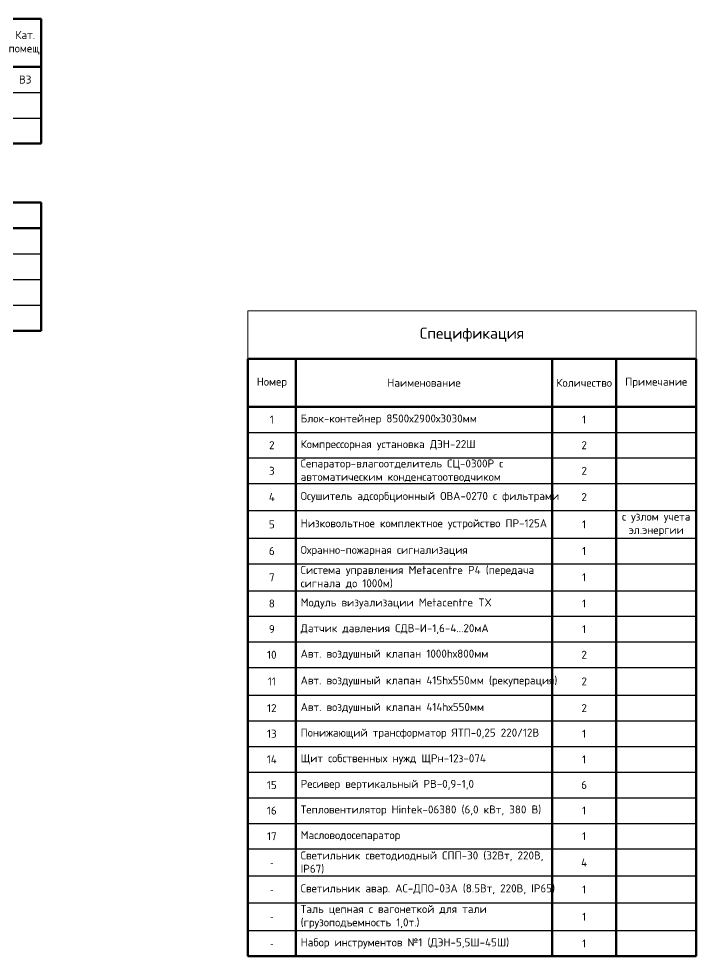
# Model space of a CAD drawing. Header units: millimetres. Extents: x 3795014 to 4300160, y 3869364 to 4016788.
# Drawn here: x 3837011 to 3858162, y 3980720 to 4010001 of the extents above; entities that cross this region are included whole.
import ezdxf

# ---------------------------------------------------------------- set-up
doc = ezdxf.new("R2010")
doc.units = ezdxf.units.MM
doc.layers.get('Defpoints').update_dxf_attribs({"color": 3})
for name, color, linetype, lineweight in [('7.1.Экспликация', 7, 'Continuous', 60), ('основная', 7, 'Continuous', 50), ('текст', 7, 'Continuous', 20)]:
    doc.layers.add(name, color=color, linetype=linetype, lineweight=lineweight)
doc.layers.add('ТХ здание', color=7, linetype='Continuous')
doc.styles.add('ISOCPEUR', font='isocpeur.ttf')
doc.styles.get("Standard").update_dxf_attribs({"font": 'times.ttf'})
doc.styles.add('ГОСТ 2.304', font='isocpeur.ttf')

# ---------------------------------------------------------------- blocks, each defined once
blk = doc.blocks.new('*T159')
at = {"layer": 'Defpoints', "color": 8, "linetype": 'ByBlock', "lineweight": 0, "ltscale": 100, "transparency": 16777216}
for p, q in [((0, 0), (14000, 0)), ((0, 0), (0, -1500)), ((14000, 0), (14000, -1500))]:
    blk.add_line(p, q, dxfattribs=at)
at = {"layer": 'ТХ здание', "color": 0, "lineweight": 70, "ltscale": 100, "transparency": 16777216}
for p, q in [((0, -1500), (14000, -1500)), ((0, -1500), (0, -20162)), ((1500, -1500), (1500, -20162)), ((9500, -1500), (9500, -20162)), ((11500, -1500), (11500, -20162)), ((14000, -1500), (14000, -20162)), ((0, -3000), (14000, -3000)), ((0, -20162), (14000, -20162))]:
    blk.add_line(p, q, dxfattribs=at)
at = {"layer": 'ТХ здание', "color": 0, "ltscale": 100, "transparency": 16777216}
for p, q in [((0, -3800), (14000, -3800)), ((0, -4600), (14000, -4600)), ((0, -5400), (14000, -5400)), ((0, -6242), (14000, -6242)), ((0, -7104), (14000, -7104)), ((0, -7904), (14000, -7904)), ((0, -8745), (14000, -8745)), ((0, -9545), (14000, -9545)), ((0, -10345), (14000, -10345)), ((0, -11145), (14000, -11145)), ((0, -12012), (14000, -12012)), ((0, -12812), (14000, -12812)), ((0, -13612), (14000, -13612)), ((0, -14412), (14000, -14412)), ((0, -15212), (14000, -15212)), ((0, -16012), (14000, -16012)), ((0, -16812), (14000, -16812)), ((0, -17654), (14000, -17654)), ((0, -18495), (14000, -18495)), ((0, -19362), (14000, -19362))]:
    blk.add_line(p, q, dxfattribs=at)
at = {"layer": 'ТХ здание', "color": 0, "ltscale": 100, "transparency": 16777216, "style": 'ISOCPEUR'}
for s, insert, char_height, width, attachment_point in [('Спецификация', (7000, -750), 350, 13880, 5), ('Номер', (750, -2250), 250, 1380, 5), ('Наименование', (5500, -2250), 250, 7880, 5), ('\\A1;Количество', (10500, -2250), 250, 1880, 5), ('Примечание', (12750, -2250), 250, 2380, 5), ('1', (750, -3400), 250, 1380, 5), ('Блок-контейнер 8500х2900х3030мм', (1650, -3400), 250, 7700, 4), ('1', (10500, -3400), 250, 1880, 5), ('2', (750, -4200), 250, 1380, 5), ('Компрессорная установка ДЭН-22Ш', (1650, -4200), 250, 7700, 4), ('2', (10500, -4200), 250, 1880, 5), ('Сепаратор-влагоотделитель СЦ-0300Р с автоматическим конденсатоотводчиком', (1650, -5000), 250, 7700, 4), ('3', (750, -5000), 250, 1380, 5), ('2', (10500, -5000), 250, 1880, 5), ('4', (750, -5821), 250, 1380, 5), ('Осушитель адсорбционный ОВА-0270 с фильтрами', (1650, -5821), 250, 7700, 4), ('2', (10500, -5821), 250, 1880, 5), ('с узлом учета эл.энергии', (12750, -6673), 250, 2380, 5), ('5', (750, -6673), 250, 1380, 5), ('Низковольтное комплектное устройство ПР-125A', (1650, -6673), 250, 7700, 4), ('1', (10500, -6673), 250, 1880, 5), ('6', (750, -7504), 250, 1380, 5), ('Охранно-пожарная сигнализация', (1650, -7504), 250, 7700, 4), ('1', (10500, -7504), 250, 1880, 5), ('{\\C7;Система управления Metacentre Р4 (передача сигнала до 1000м)}', (1650, -8325), 250, 7700, 4), ('7', (750, -8325), 250, 1380, 5), ('1', (10500, -8325), 250, 1880, 5), ('8', (750, -9145), 250, 1380, 5), ('Модуль визуализации Metacentre TX', (1650, -9145), 250, 7700, 4), ('1', (10500, -9145), 250, 1880, 5), ('9', (750, -9945), 250, 1380, 5), ('Датчик давления СДВ-И-1,6-4...20мА', (1650, -9945), 250, 7700, 4), ('1', (10500, -9945), 250, 1880, 5), ('10', (750, -10745), 250, 1380, 5), ('Авт. воздушный клапан 1000hх800мм', (1650, -10745), 250, 7700, 4), ('2', (10500, -10745), 250, 1880, 5), ('Авт. воздушный клапан 415hх550мм (рекуперация)', (1650, -11579), 250, 7700, 4), ('11', (750, -11579), 250, 1380, 5), ('2', (10500, -11579), 250, 1880, 5), ('12', (750, -12412), 250, 1380, 5), ('Авт. воздушный клапан 414hх550мм', (1650, -12412), 250, 7700, 4), ('2', (10500, -12412), 250, 1880, 5), ('13', (750, -13212), 250, 1380, 5), ('Понижающий трансформатор ЯТП-0,25 220/12В', (1650, -13212), 250, 7700, 4), ('1', (10500, -13212), 250, 1880, 5), ('14', (750, -14012), 250, 1380, 5), ('Щит собственных нужд ЩРн-12з-074', (1650, -14012), 250, 7700, 4), ('1', (10500, -14012), 250, 1880, 5), ('15', (750, -14812), 250, 1380, 5), ('Ресивер вертикальный РВ-0,9-1,0', (1650, -14812), 250, 7700, 4), ('6', (10500, -14812), 250, 1880, 5), ('16', (750, -15612), 250, 1380, 5), ('Тепловентилятор Hintek-06380 (6,0 кВт, 380 В)', (1650, -15612), 250, 7700, 4), ('1', (10500, -15612), 250, 1880, 5), ('17', (750, -16412), 250, 1380, 5), ('Масловодосепаратор', (1650, -16412), 250, 7700, 4), ('1', (10500, -16412), 250, 1880, 5), ('Светильник светодиодный СПП-30 (32Вт, 220В, IP67)', (1650, -17233), 250, 7700, 4), ('4', (10500, -17233), 250, 1880, 5), ('Светильник авар. АС-ДПО-03А (8.5Вт, 220B, IP65)', (1650, -18075), 250, 7700, 4), ('1', (10500, -18075), 250, 1880, 5), ('Таль цепная с вагонеткой для тали (грузоподъемность 1,0т.)', (1650, -18929), 250, 7700, 4), ('1', (10500, -18929), 250, 1880, 5), ('Набор инструментов №1 (ДЭН-5,5Ш-45Ш)', (1650, -19762), 250, 7700, 4), ('1', (10500, -19762), 250, 1880, 5)]:
    blk.add_mtext(s, dxfattribs=dict(at, insert=insert, char_height=char_height, width=width, attachment_point=attachment_point))
at = {"layer": 'ТХ здание', "color": 0, "ltscale": 100, "transparency": 16777216, "char_height": 180, "width": 1380, "attachment_point": 5}
for insert in [(750, -17233), (750, -18075), (750, -18929), (750, -19762)]:
    blk.add_mtext('-', dxfattribs=dict(at, insert=insert))

msp = doc.modelspace()

# ---------------------------------------------------------------- linework, layer by layer
at = {"layer": '7.1.Экспликация', "lineweight": 25}
for p, q in [((3824713.2, 4007701.5), (3837713.2, 4007701.5)), ((3824713.2, 4006901.5), (3837713.2, 4006901.5)), ((3826213.2, 4002658.2), (3837713.2, 4002658.2)), ((3826213.2, 4001858.2), (3837713.2, 4001858.2)), ((3826213.2, 4001058.2), (3837713.2, 4001058.2))]:
    msp.add_line(p, q, dxfattribs=at)
at = {"layer": 'основная'}
for p, q in [((3824713.2, 4010001.5), (3837713.2, 4010001.5)), ((3837713.2, 4006101.5), (3837713.2, 4010001.5)), ((3824713.2, 4008501.5), (3837713.2, 4008501.5)), ((3824713.2, 4006101.5), (3837713.2, 4006101.5)), ((3826213.2, 4004258.2), (3837713.2, 4004258.2)), ((3837713.2, 4004258.2), (3837713.2, 4000258.2)), ((3826213.2, 4003458.2), (3837713.2, 4003458.2)), ((3826213.2, 4000258.2), (3837713.2, 4000258.2))]:
    msp.add_line(p, q, dxfattribs=at)

# ---------------------------------------------------------------- block references
msp.add_blockref('*T159', (3844161.5, 4000882.3))

# ---------------------------------------------------------------- texts
at = {"layer": 'текст', "lineweight": 20, "ltscale": 100, "char_height": 250, "width": 1000, "attachment_point": 5, "style": 'ГОСТ 2.304'}
for s, insert in [('Кат. помещ.', (3837213.2, 4009251.5)), ('В3', (3837213.2, 4008101.5))]:
    msp.add_mtext(s, dxfattribs=dict(at, insert=insert))

doc.saveas('drawing.dxf')
